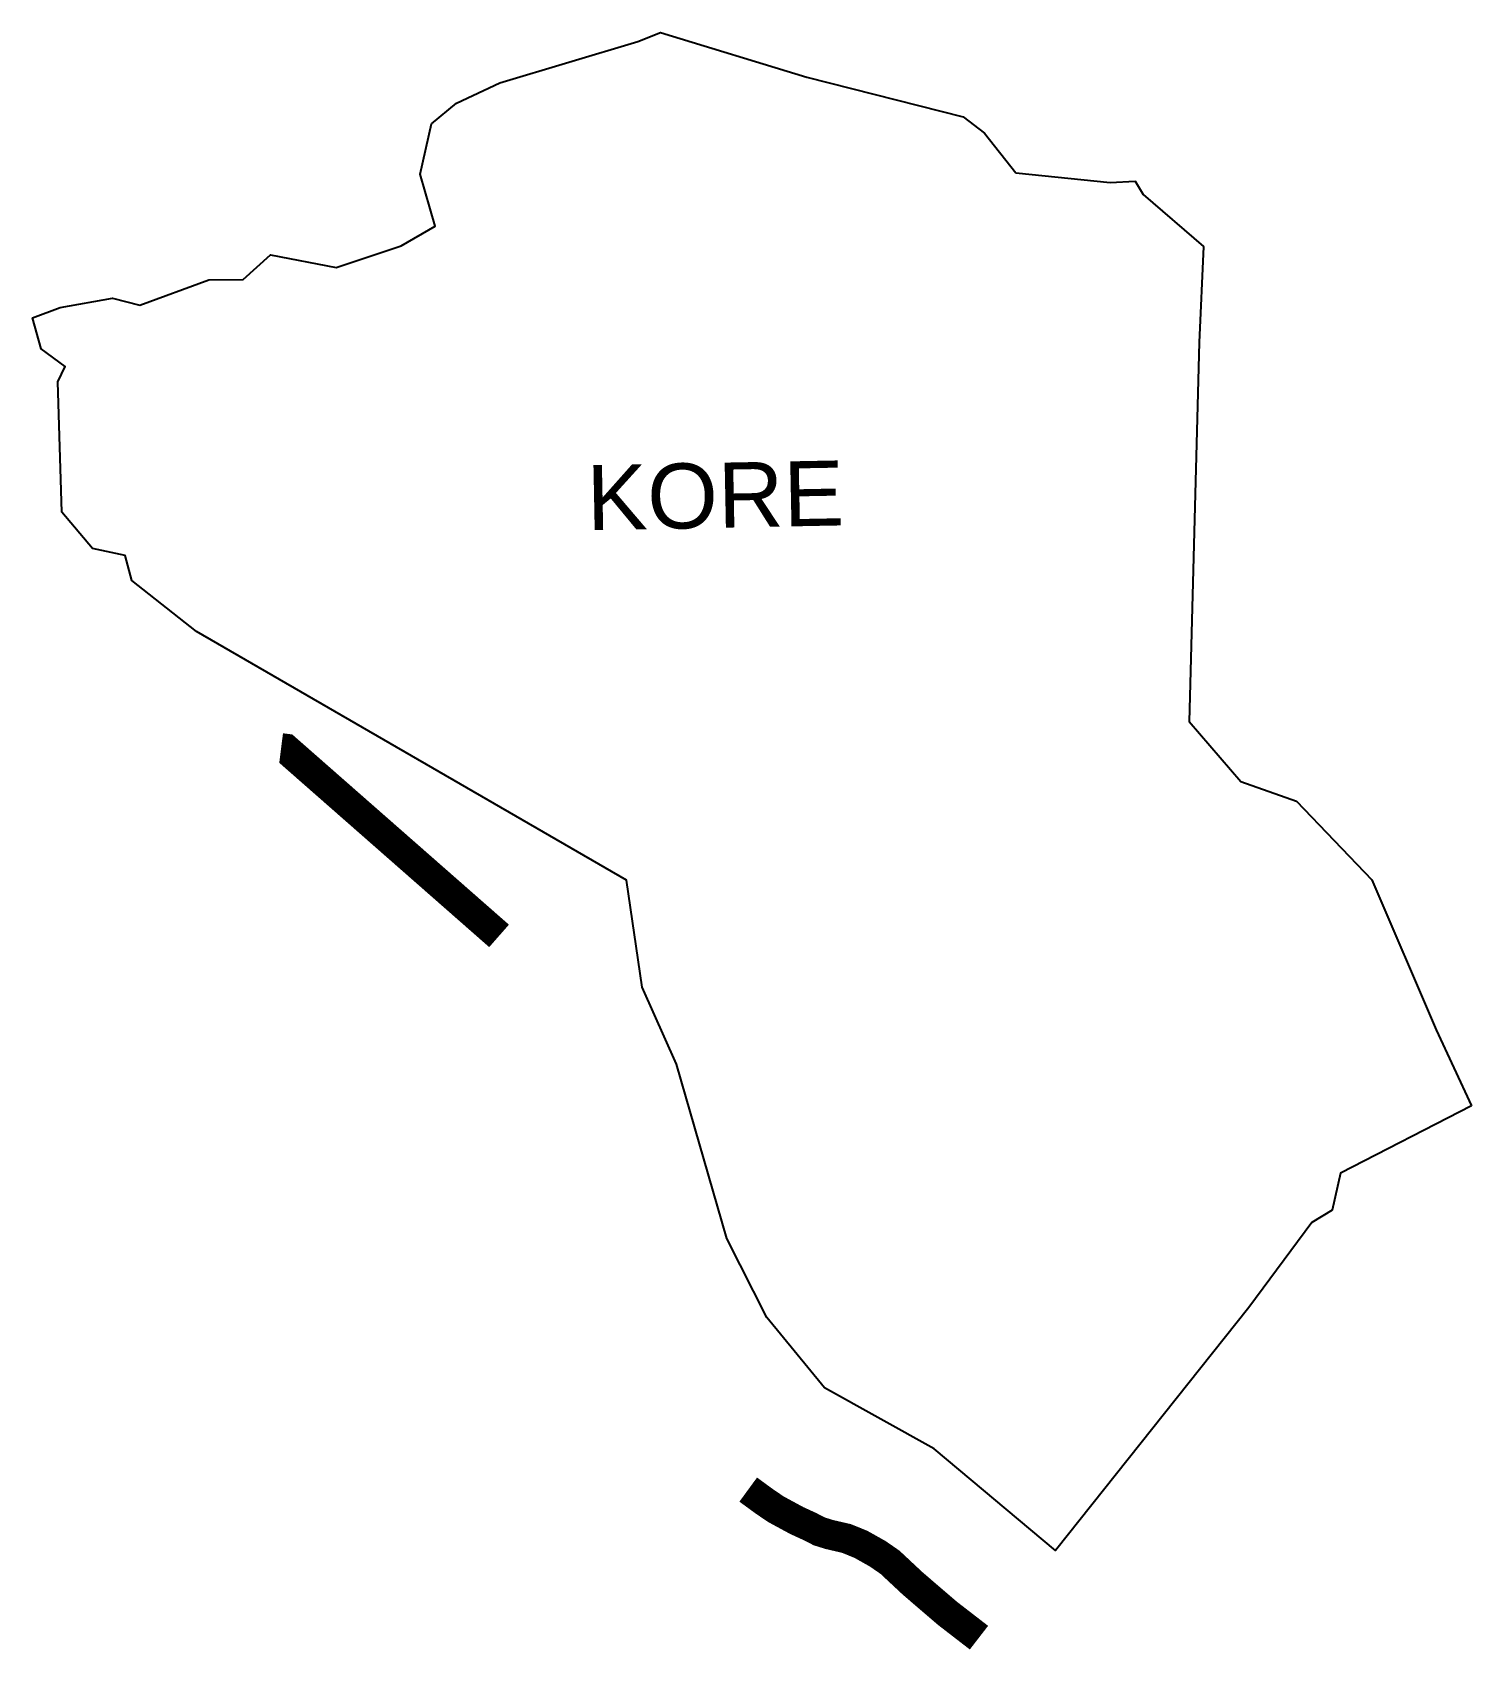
# Model space of a CAD drawing. Header units: metres. Extents: x 261811 to 264218, y 2159273 to 2161982.
import ezdxf

# ---------------------------------------------------------------- set-up
doc = ezdxf.new("R2010")
doc.units = ezdxf.units.M
doc.header["$MEASUREMENT"] = 0
for name, color, linetype in [('UNPROTECTED', 130, 'Continuous'), ('UNPROTECTED DUE TO CREEK', 150, 'Continuous'), ('village', 3, 'Continuous'), ('VILLAGE NAME', 250, 'Continuous')]:
    doc.layers.add(name, color=color, linetype=linetype)
doc.styles.get("Standard").update_dxf_attribs({"font": 'arial.ttf'})

msp = doc.modelspace()

# ---------------------------------------------------------------- linework, layer by layer
at = {"layer": 'UNPROTECTED', "const_width": 50, "flags": 128}
msp.add_lwpolyline([(263008.2, 2159545.5), (263035, 2159525.9), (263054.6, 2159512.6), (263089.3, 2159493.8), (263110.9, 2159483.9), (263127.2, 2159475.6), (263143.5, 2159470.5), (263172.4, 2159463.8), (263196.4, 2159454.1), (263224.7, 2159438.2), (263245.3, 2159424), (263283.5, 2159388.3), (263341.3, 2159338.7), (263394.1, 2159297.9)], dxfattribs=at)
at = {"layer": 'UNPROTECTED DUE TO CREEK', "const_width": 50, "flags": 128}
msp.add_lwpolyline([(262227, 2160785.3), (262234.9, 2160784.3), (262591.5, 2160471.3)], dxfattribs=at)
at = {"layer": 'village'}
msp.add_lwpolyline([(263455.9, 2161747.3), (263613.3, 2161731.1)], dxfattribs=at)
for points in [[(264218, 2160187, 0), (263998.5, 2160074.6, 0), (263984.9, 2160012.8, 0), (263950.7, 2159992.2, 0), (263845.3, 2159850.2, 0), (263521.9, 2159443.5, 0), (263319.4, 2159613.4, 0), (263135.5, 2159715.5, 0), (263039.6, 2159833.5, 0), (262972.2, 2159965.1, 0), (262888.5, 2160257.1, 0), (262831, 2160385.6, 0), (262804.4, 2160564.3, 0), (262085.4, 2160980.2, 0), (261977.1, 2161065.5, 0), (261966, 2161107.3, 0), (261911.7, 2161119, 0), (261860.5, 2161179.8, 0), (261853.8, 2161397.8, 0), (261865.8, 2161423.1, 0), (261825.7, 2161452.8, 0), (261811, 2161504.6, 0), (261857.2, 2161522.1, 0), (261945.2, 2161537.9, 0), (261990.5, 2161526.2, 0), (262106.1, 2161568.4, 0), (262163.4, 2161569, 0), (262209.2, 2161610.2, 0), (262319.3, 2161588.8, 0), (262427.5, 2161625.2, 0), (262484.9, 2161657.8, 0), (262459.5, 2161745.2, 0), (262478.5, 2161828.9, 0), (262520.3, 2161863.5, 0), (262592.6, 2161897.8, 0), (262823.6, 2161966.6, 0), (262861.6, 2161982, 0), (263106.5, 2161907.4, 0), (263367.8, 2161840.9, 0), (263403.3, 2161813.6, 0), (263455.9, 2161747.3, 0)], [(263613.3, 2161731.1, 0), (263655.5, 2161733.2, 0), (263668.7, 2161711, 0), (263769.8, 2161623.8, 0), (263762.4, 2161463.3, 0), (263745.6, 2160830, 0), (263832, 2160729.7, 0), (263925.3, 2160696.7, 0), (264051.3, 2160565.1, 0), (264159, 2160314, 0), (264218, 2160187, 0)]]:
    msp.add_polyline3d(points, dxfattribs=at)

# ---------------------------------------------------------------- texts
at = {"layer": 'VILLAGE NAME', "insert": (262736.9, 2161258.2), "char_height": 108.748, "attachment_point": 1, "rotation": 1.1028}
msp.add_mtext_dynamic_manual_height_columns('{\\fArial|b0|i0|c0|p34;KORE}', width=726.929, gutter_width=543.7, heights=[0], dxfattribs=at)

doc.saveas('drawing.dxf')
